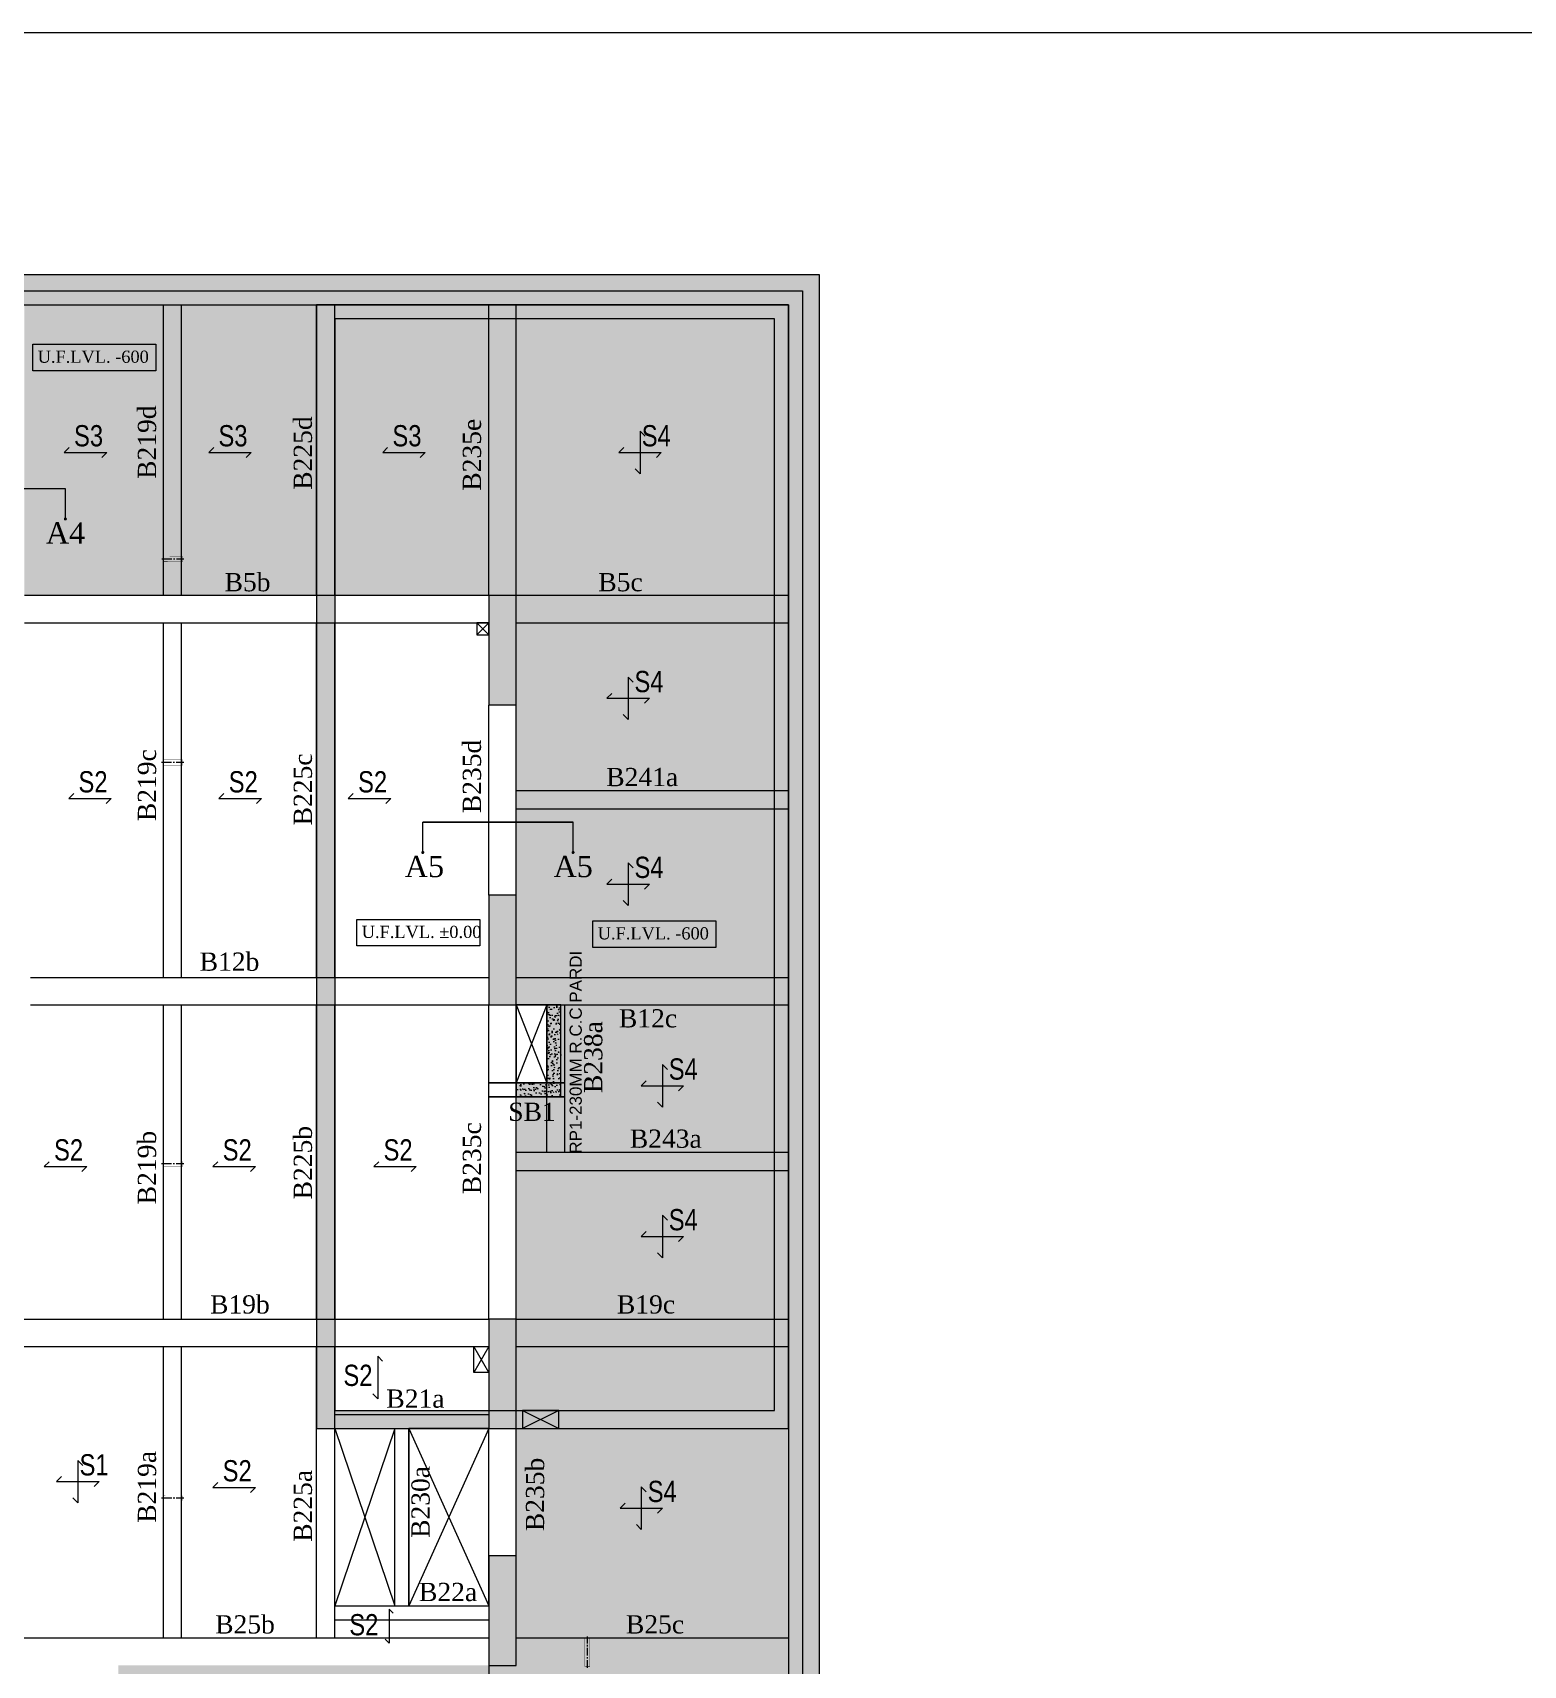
# Model space of a CAD drawing. Header units: millimetres. Extents: x 9781889 to 10654170, y -7832723 to -7608561.
# Drawn here: x 9869905 to 9894432, y -7756947 to -7730084 of the extents above; entities that cross this region are included whole.
import ezdxf
from ezdxf.enums import TextEntityAlignment as Align

# ---------------------------------------------------------------- set-up
doc = ezdxf.new("R2010")
doc.units = ezdxf.units.MM
doc.header["$LTSCALE"] = 10
for name, pattern in [('CENTER', [2, 1.25, -0.25, 0.25, -0.25]), ('DASHED', [0.75, 0.5, -0.25]), ('HIDDEN', [0.375, 0.25, -0.125])]:
    doc.linetypes.add(name, pattern=pattern)
for name, color, linetype, lineweight in [('F-SLEEVES', 254, 'Continuous', 0), ('LVL', 3, 'Continuous', 0), ('PL-CUTOUT', 1, 'Continuous', 0), ('S-B-230X600', 1, 'HIDDEN', 0), ('S-B-300X450', 35, 'HIDDEN', 0), ('S-B-300X600', 30, 'HIDDEN', 0), ('S-B-450X1050', 200, 'HIDDEN', 0), ('S-B-450X1200', 7, 'HIDDEN', 0), ('S-B-450X450', 145, 'HIDDEN', 0), ('S-B-450X600', 140, 'HIDDEN', 0), ('S-B-450X750', 230, 'HIDDEN', 0), ('S-COLUMN_H', 250, 'Continuous', 0), ('S-CUT OUT LINE', 9, 'Continuous', 0), ('S-HATCH LVL', 8, 'Continuous', 0), ('S-SECTION MARK', 7, 'Continuous', 0), ('S-SHEET', 251, 'Continuous', 0), ('S-STEEL SLAB', 6, 'Continuous', 0), ('S-TEXT', 7, 'Continuous', 0), ('S-TEXT B', 7, 'Continuous', 0), ('S.HATCH', 8, 'Continuous', 0), ('SLAB NO', 30, 'Continuous', 0)]:
    doc.layers.add(name, color=color, linetype=linetype, lineweight=lineweight)
doc.layers.add('S-COLUMN & WALL', color=7, linetype='Continuous', lineweight=18, true_color=0xfa321e)
doc.layers.add('SB', color=3, linetype='Continuous')
doc.styles.add('135', font='arial.ttf', dxfattribs={"width": 0.8, "height": 135})
doc.styles.add('ARIAL', font='arial.ttf')
doc.styles.get("Standard").update_dxf_attribs({"font": 'arial.ttf'})
doc.styles.add('TEXT', font='times.ttf')
doc.dimstyles.new('75', dxfattribs={"dimtxt": 135, "dimasz": 90, "dimexe": 0.1, "dimexo": 0.03, "dimgap": 0.09, "dimtad": 1, "dimdec": 0, "dimzin": 0, "dimdsep": 46, "dimtxsty": '135', "dimblk": 'ARCHTICK', "dimcen": 0.09, "dimclrd": 256, "dimclre": 256, "dimclrt": 256, "dimadec": 0, "dimazin": 0, "dimtfac": 1, "dimtdec": 0, "dimtofl": 0, "dimtmove": 1, "dimatfit": 3, "dimldrblk": 'DOTSMALL', "dimfxl": 1, "dimtolj": 1, "dimtzin": 0, "dimlwd": -1, "dimlwe": -1, "dimarcsym": 0})

# ---------------------------------------------------------------- blocks, each defined once
blk = doc.blocks.new('A$C24ca497e')
at = {"layer": 'S-COLUMN & WALL', "ltscale": 0.1}
h = blk.add_hatch(dxfattribs=at)
h.set_pattern_fill('ANSI35', color=8, scale=25)
h.set_pattern_definition([(45, (-9895245.52, 7734564.1), (-112.2532015, 112.2532015), []), (45, (-9895133.26, 7734564.1), (-112.2532015, 112.2532015), [198.4375, -39.6875, 0, -39.6875])])
h.paths.add_polyline_path([(-7468, -230), (-230, -230), (-230, -18188), (-7468, -18188)], flags=16)
h.paths.add_polyline_path([(-7768, 0), (0, 0), (0, -18488), (-7768, -18488)])
for points in [[(-7768, -18488), (0, -18488), (0, 0), (-7768, 0)], [(-230, -230), (-7468, -230), (-7468, -18188), (-230, -18188)]]:
    blk.add_lwpolyline(points, close=True, dxfattribs=at)
blk = doc.blocks.new('SLAB')
at = {"layer": 'S-STEEL SLAB'}
blk.add_lwpolyline([(71, -36), (0, -107), (0, 501), (-71, 430)], dxfattribs=at)
blk = doc.blocks.new('_ArchTick')
at = {"color": 0, "linetype": 'ByBlock', "const_width": 0.15}
blk.add_lwpolyline([(-0.5, -0.5), (0.5, 0.5)], dxfattribs=at)
blk = doc.blocks.new('*U1405')
at = {"color": 7, "linetype": 'CENTER', "ltscale": 10}
blk.add_lwpolyline([(-268, 0), (98, 0)], dxfattribs=at)
at = {"color": 4, "const_width": 5}
blk.add_lwpolyline([(-246, -42), (75, -42), (75, 42), (-246, 42)], close=True, dxfattribs=at)
blk = doc.blocks.new('*U1421')
at = {"color": 7, "linetype": 'CENTER', "ltscale": 10}
blk.add_lwpolyline([(-268, 0), (98, 0)], dxfattribs=at)
at = {"color": 4, "const_width": 5}
blk.add_lwpolyline([(-246, -42), (75, -42), (75, 42), (-246, 42)], close=True, dxfattribs=at)
blk = doc.blocks.new('*U1422')
at = {"color": 7, "linetype": 'CENTER', "ltscale": 10}
blk.add_lwpolyline([(-268, 0), (98, 0)], dxfattribs=at)
at = {"color": 4, "const_width": 5}
blk.add_lwpolyline([(-246, -42), (75, -42), (75, 42), (-246, 42)], close=True, dxfattribs=at)
blk = doc.blocks.new('*U1424')
at = {"color": 7, "linetype": 'CENTER', "ltscale": 10}
blk.add_lwpolyline([(-268, 0), (98, 0)], dxfattribs=at)
at = {"color": 4, "const_width": 5}
blk.add_lwpolyline([(-246, -42), (75, -42), (75, 42), (-246, 42)], close=True, dxfattribs=at)
blk = doc.blocks.new('*U1496')
at = {"color": 7, "linetype": 'CENTER', "ltscale": 10}
blk.add_lwpolyline([(-418, 0), (98, 0)], dxfattribs=at)
at = {"color": 4, "const_width": 5}
blk.add_lwpolyline([(-396, -42), (75, -42), (75, 42), (-396, 42)], close=True, dxfattribs=at)
blk = doc.blocks.new('A$C8bfa3de5')
at = {"layer": 'PL-CUTOUT', "color": 1, "elevation": 0}
blk.add_lwpolyline([(69733, 250), (69933, 250), (69933, 450), (69733, 450)], close=True, dxfattribs=at)
for points in [[(69933, 450), (69733, 250)], [(69733, 450), (69933, 250)]]:
    blk.add_lwpolyline(points, dxfattribs=at)
at = {"layer": 'PL-CUTOUT', "color": 1}
for points in [[(69684, -11460), (69933, -11460), (69933, -11885), (69684, -11885)], [(70483, -12810), (71083, -12810), (71083, -12510), (70483, -12510)]]:
    blk.add_lwpolyline(points, close=True, dxfattribs=at)
for points in [[(69933, -11885), (69684, -11460)], [(69933, -11460), (69684, -11885)], [(71083, -12510), (70483, -12810)], [(70483, -12510), (71083, -12810)]]:
    blk.add_lwpolyline(points, dxfattribs=at)
at = {"layer": 'F-SLEEVES', "lineweight": 0, "xscale": -1}
for name, p, rotation in [('*U1405', (64647, 1496, 0), 2.202813931262426e-08), ('*U1424', (64643, -1850, 0), 2.202813931262426e-08), ('*U1422', (64643, -8455, 0), 2.202813931262426e-08), ('*U1421', (64645, -13955, 0), 2.202813931262426e-08), ('*U1496', (71552, -16326), 270.0000000220281)]:
    blk.add_blockref(name, p, dxfattribs=dict(at, rotation=rotation))

msp = doc.modelspace()

# ---------------------------------------------------------------- hatches: boundary and pattern name
at = {"layer": 'S-COLUMN & WALL', "ltscale": 0.1}
h = msp.add_hatch(dxfattribs=at)
h.set_pattern_fill('AR-CONC', color=256, angle=90)
h.set_pattern_definition([(140, (2088860.05, -17576760.6), (15.9390855, 182.184669), [19.05, -209.55]), (85, (2088860.05, -17576760.6), (-191.0568452, -35.2434214), [15.24, -167.6405842]), (190.4514447, (2088861.38, -17576745.41), (-175.117752, 146.941247), [16.1900088, -178.0902446]), (136.1842, (2088809.25, -17576760.6), (42.042328, 271.079041), [28.575, -314.325]), (186.6355576, (2088812.75, -17576738), (-247.4261246, 237.404134), [24.285023, -267.135608]), (81.1841512, (2088809.25, -17576760.6), (-247.4261246, 237.404134), [22.859967, -251.459732]), (111, (2088821.95, -17576735.2), (102.2651982, 151.6143913), [19.05, -209.55]), (56, (2088821.95, -17576735.2), (-184.187966, 61.8020283), [15.24, -167.64]), (161.451445, (2088830.47, -17576722.56), (-81.922769, 213.4164193), [16.1900088, -178.0899376]), (127.5, (2088860.05, -17576760.596), (-84.55503887, 3.08860325), [0, -165.608, 0, -170.18, 0, -168.275]), (97.5, (2088860.05, -17576760.6), (-100.1805748, 66.8196625), [0, -97.028, 0, -161.798, 0, -64.135]), (57.5, (2088860.05, -17576817.24), (5.728744, 135.59059517), [0, -63.5, 0, -198.12, 0, -262.89]), (47.5, (2088860.05, -17576842.64), (-25.426491, 148.1291814), [0, -82.55, 0, -131.572, 0, -186.69])])
h.paths.add_polyline_path([(9878593.2, -7747362.1), (9878593.2, -7746077.1), (9878363.2, -7746077.1), (9878363.2, -7747362.1)])
h = msp.add_hatch(dxfattribs=at)
h.set_pattern_fill('AR-CONC', color=256)
h.set_pattern_definition([(50, (48464.68, 42141.04), (182.184669, -15.9390855), [19.05, -209.55]), (355, (48464.68, 42141.04), (-35.2434214, 191.0568452), [15.24, -167.6405842]), (100.4514447, (48479.86, 42139.72), (146.941247, 175.117752), [16.1900088, -178.0902446]), (46.1842, (48464.68, 42191.84), (271.079041, -42.042328), [28.575, -314.325]), (96.6355576, (48487.27, 42188.34), (237.404134, 247.4261246), [24.285023, -267.135608]), (351.1841512, (48464.68, 42191.84), (237.404134, 247.4261246), [22.859967, -251.459732]), (21, (48490.08, 42179.14), (151.6143913, -102.2651982), [19.05, -209.55]), (326, (48490.08, 42179.14), (61.8020283, 184.187966), [15.24, -167.64]), (71.451445, (48502.71, 42170.62), (213.4164193, 81.922769), [16.1900088, -178.0899376]), (37.5, (48464.68, 42141.044), (3.08860325, 84.55503887), [0, -165.608, 0, -170.18, 0, -168.275]), (7.5, (48464.68, 42141.04), (66.8196625, 100.1805748), [0, -97.028, 0, -161.798, 0, -64.135]), (327.5, (48408.035, 42141.044), (135.59059517, -5.728744), [0, -63.5, 0, -198.12, 0, -262.89]), (317.5, (48382.63, 42141.04), (148.1291814, 25.426491), [0, -82.55, 0, -131.572, 0, -186.69])])
h.paths.add_polyline_path([(9877863.2, -7747592.1), (9878593.2, -7747592.1), (9878593.2, -7747362.1), (9877863.2, -7747362.1)])
at = {"layer": 'S-COLUMN_H', "lineweight": 0}
h = msp.add_hatch(dxfattribs=at)
h.set_pattern_fill('ANSI36', color=250, scale=25)
h.paths.add_polyline_path([(9793454.2, -7734064.1), (9794227.9, -7801109.2), (9882843.2, -7801109.2), (9882843.2, -7734064.1)])
h.paths.add_polyline_path([(9882343.2, -7734564.1), (9882343.2, -7800609.2), (9794722.1, -7800609.2), (9793960, -7734564.1)], flags=16)
h.paths.add_polyline_path([(9799609.3, -7739342.1), (9799609.3, -7741142.1), (9799159.3, -7741142.1), (9799159.3, -7739342.1)], flags=0)
h.paths.add_polyline_path([(9807604.3, -7739342.1), (9808054.3, -7739342.1), (9808054.3, -7741142.1), (9807604.3, -7741142.1)], flags=0)
h.paths.add_polyline_path([(9799609.3, -7744277.1), (9799609.3, -7746077.1), (9799159.3, -7746077.1), (9799159.3, -7744277.1)], flags=0)
h.paths.add_polyline_path([(9807154.3, -7745477.1), (9808954.3, -7745477.1), (9808954.3, -7746077.1), (9807154.3, -7746077.1)], flags=0)
h.paths.add_polyline_path([(9813004.3, -7743197.1), (9815289.3, -7743197.1), (9815289.3, -7743347.1), (9815289.3, -7745627.1), (9816889.3, -7745627.1), (9816889.3, -7746077.1), (9815059.3, -7746077.1), (9815059.3, -7743647.1), (9813234.3, -7743647.1), (9813234.3, -7746007.1), (9813004.3, -7746007.1), (9813004.3, -7743347.1)], flags=0)
h.paths.add_polyline_path([(9816889.3, -7741142.1), (9816439.3, -7741142.1), (9816439.3, -7739342.1), (9816889.3, -7739342.1)], flags=0)
h.paths.add_polyline_path([(9799609.3, -7751252.1), (9799609.3, -7753052.1), (9799159.3, -7753052.1), (9799159.3, -7751252.1)], flags=0)
h.paths.add_polyline_path([(9807904.3, -7751252.1), (9808354.3, -7751252.1), (9808354.3, -7753052.1), (9807904.3, -7753052.1)], flags=0)
h.paths.add_polyline_path([(9799609.3, -7755147.1), (9799609.3, -7756947.1), (9799159.3, -7756947.1), (9799159.3, -7755147.1)], flags=0)
h.paths.add_polyline_path([(9821889.3, -7739342.1), (9821889.3, -7741142.1), (9821439.3, -7741142.1), (9821439.3, -7739342.1)], flags=0)
h.paths.add_polyline_path([(9815989.3, -7749417.1), (9819414.3, -7749417.1), (9819414.3, -7749567.1), (9819414.3, -7749867.1), (9816439.3, -7749867.1), (9816439.3, -7751692.1), (9819414.3, -7751692.1), (9819414.3, -7751992.1), (9816139.3, -7751992.1), (9816139.3, -7751992.1), (9815989.3, -7751992.1), (9815989.3, -7749567.1), (9815989.3, -7749567.1)], flags=0)
h.paths.add_polyline_path([(9807904.3, -7755147.1), (9808354.3, -7755147.1), (9808354.3, -7756947.1), (9807904.3, -7756947.1)], flags=0)
h.paths.add_polyline_path([(9823039.3, -7743347.1), (9823039.3, -7743197.1), (9825324.3, -7743197.1), (9825324.3, -7746007.1), (9825094.3, -7746007.1), (9825094.3, -7743647.1), (9823269.3, -7743647.1), (9823269.3, -7745627.1), (9823269.3, -7745627.1), (9823269.3, -7746077.1), (9821439.3, -7746077.1), (9821439.3, -7745627.1)], flags=0)
h.paths.add_polyline_path([(9816439.3, -7755147.1), (9816889.3, -7755147.1), (9816889.3, -7756947.1), (9816439.3, -7756947.1)], flags=0)
h.paths.add_polyline_path([(9821439.3, -7751252.1), (9821889.3, -7751252.1), (9821889.3, -7753352.1), (9821439.3, -7753352.1)], flags=0)
h.paths.add_polyline_path([(9799933.7, -7764222.6), (9799933.7, -7765572.6), (9799483.7, -7765572.6), (9799483.7, -7764222.6)], flags=0)
h.paths.add_polyline_path([(9799933.7, -7764222.6), (9799933.7, -7764822.6), (9799933.7, -7764972.6), (9799933.7, -7765572.6), (9799483.7, -7765572.6), (9799483.7, -7764222.6)], flags=0)
h.paths.add_polyline_path([(9821439.3, -7755147.1), (9821889.3, -7755147.1), (9821889.3, -7756947.1), (9821439.3, -7756947.1)], flags=0)
h.paths.add_polyline_path([(9830423.7, -7741142.1), (9829973.7, -7741142.1), (9829973.7, -7739342.1), (9830423.7, -7739342.1)], flags=0)
h.paths.add_polyline_path([(9829073.7, -7745477.1), (9830873.7, -7745477.1), (9830873.7, -7746077.1), (9829073.7, -7746077.1)], flags=0)
h.paths.add_polyline_path([(9807433.7, -7764222.6), (9807883.7, -7764222.6), (9807883.7, -7765572.6), (9807433.7, -7765572.6)], flags=0)
h.paths.add_polyline_path([(9807433.7, -7764222.6), (9807883.7, -7764222.6), (9807883.7, -7764822.6), (9807883.7, -7764972.6), (9807883.7, -7765572.6), (9807433.7, -7765572.6)], flags=0)
h.paths.add_polyline_path([(9815383.7, -7764222.6), (9815833.7, -7764222.6), (9815833.7, -7765572.6), (9815383.7, -7765572.6)], flags=0)
h.paths.add_polyline_path([(9815383.7, -7764222.6), (9815833.7, -7764222.6), (9815833.7, -7764822.6), (9815833.7, -7764972.6), (9815833.7, -7765572.6), (9815383.7, -7765572.6)], flags=0)
h.paths.add_polyline_path([(9829673.7, -7751252.1), (9830123.7, -7751252.1), (9830123.7, -7753052.1), (9829673.7, -7753052.1)], flags=0)
h.paths.add_polyline_path([(9829673.7, -7755147.1), (9830123.7, -7755147.1), (9830123.7, -7756947.1), (9829673.7, -7756947.1)], flags=0)
h.paths.add_polyline_path([(9823333.7, -7764222.6), (9823783.7, -7764222.6), (9823783.7, -7765572.6), (9823333.7, -7765572.6)], flags=0)
h.paths.add_polyline_path([(9823333.7, -7764222.6), (9823783.7, -7764222.6), (9823783.7, -7764822.6), (9823783.7, -7764972.6), (9823783.7, -7765572.6), (9823333.7, -7765572.6)], flags=0)
h.paths.add_polyline_path([(9838286.2, -7739342.1), (9838736.2, -7739342.1), (9838736.2, -7741142.1), (9838286.2, -7741142.1)], flags=0)
h.paths.add_polyline_path([(9799933.7, -7774152.6), (9799483.7, -7774152.6), (9799483.7, -7772802.6)], flags=0)
h.paths.add_polyline_path([(9799933.7, -7772802.6), (9799933.7, -7773402.6), (9799933.7, -7773552.6), (9799933.7, -7774152.6), (9799483.7, -7774152.6), (9799483.7, -7772802.6)], flags=0)
h.paths.add_polyline_path([(9837611.2, -7745477.1), (9839411.2, -7745477.1), (9839411.2, -7746077.1), (9837611.2, -7746077.1)], flags=0)
h.paths.add_polyline_path([(9807433.7, -7774152.6), (9807433.7, -7772802.6), (9807883.7, -7774152.6)], flags=0)
h.paths.add_polyline_path([(9807433.7, -7772802.6), (9807883.7, -7772802.6), (9807883.7, -7773402.6), (9807883.7, -7773552.6), (9807883.7, -7774152.6), (9807433.7, -7774152.6)], flags=0)
h.paths.add_polyline_path([(9837611.2, -7751252.1), (9839411.2, -7751252.1), (9839411.2, -7751852.1), (9837611.2, -7751852.1)], flags=0)
h.paths.add_polyline_path([(9815833.7, -7774152.6), (9815383.7, -7774152.6), (9815383.7, -7772802.6), (9815833.7, -7772802.6)], flags=0)
h.paths.add_polyline_path([(9815383.7, -7772802.6), (9815833.7, -7772802.6), (9815833.7, -7773402.6), (9815833.7, -7773552.6), (9815833.7, -7774152.6), (9815383.7, -7774152.6)], flags=0)
h.paths.add_polyline_path([(9831283.7, -7764222.6), (9831733.7, -7764222.6), (9831733.7, -7765572.6), (9831283.7, -7765572.6)], flags=0)
h.paths.add_polyline_path([(9831283.7, -7764222.6), (9831733.7, -7764222.6), (9831733.7, -7764822.6), (9831733.7, -7764972.6), (9831733.7, -7765572.6), (9831283.7, -7765572.6)], flags=0)
h.paths.add_polyline_path([(9838286.2, -7755147.1), (9838736.2, -7755147.1), (9838736.2, -7756947.1), (9838286.2, -7756947.1)], flags=0)
h.paths.add_polyline_path([(9823783.7, -7774152.6), (9823333.7, -7774152.6), (9823333.7, -7772802.6), (9823783.7, -7772802.6)], flags=0)
h.paths.add_polyline_path([(9823333.7, -7772802.6), (9823783.7, -7772802.6), (9823783.7, -7773402.6), (9823783.7, -7773552.6), (9823783.7, -7774152.6), (9823333.7, -7774152.6)], flags=0)
h.paths.add_polyline_path([(9799935.6, -7779153.1), (9799935.6, -7780953.1), (9799485.6, -7780953.1), (9799485.6, -7779153.1)], flags=0)
h.paths.add_polyline_path([(9805685.6, -7779153.1), (9806135.6, -7779153.1), (9806135.6, -7780953.1), (9805685.6, -7780953.1)], flags=0)
h.paths.add_polyline_path([(9847048.7, -7739342.1), (9847048.7, -7741142.1), (9846598.7, -7741142.1), (9846598.7, -7739342.1)], flags=0)
h.paths.add_polyline_path([(9811690.6, -7779153.1), (9812140.6, -7779153.1), (9812140.6, -7780953.1), (9811690.6, -7780953.1)], flags=0)
h.paths.add_polyline_path([(9846148.7, -7745477.1), (9847948.7, -7745477.1), (9847948.7, -7746077.1), (9846148.7, -7746077.1)], flags=0)
h.paths.add_polyline_path([(9839233.7, -7764222.6), (9839683.7, -7764222.6), (9839683.7, -7765572.6), (9839233.7, -7765572.6)], flags=0)
h.paths.add_polyline_path([(9839233.7, -7764222.6), (9839683.7, -7764222.6), (9839683.7, -7764822.6), (9839683.7, -7764972.6), (9839683.7, -7765572.6), (9839233.7, -7765572.6)], flags=0)
h.paths.add_polyline_path([(9831733.7, -7774152.6), (9831283.7, -7774152.6), (9831283.7, -7772802.6), (9831733.7, -7772802.6)], flags=0)
h.paths.add_polyline_path([(9831283.7, -7772802.6), (9831733.7, -7772802.6), (9831733.7, -7773402.6), (9831733.7, -7773552.6), (9831733.7, -7774152.6), (9831283.7, -7774152.6)], flags=0)
h.paths.add_polyline_path([(9819660.6, -7779153.1), (9821460.6, -7779153.1), (9821460.6, -7779603.1), (9819660.6, -7779603.1)], flags=0)
h.paths.add_polyline_path([(9846898.7, -7751252.1), (9847348.7, -7751252.1), (9847348.7, -7753052.1), (9846898.7, -7753052.1)], flags=0)
h.paths.add_polyline_path([(9846898.7, -7755147.1), (9847348.7, -7755147.1), (9847348.7, -7756947.1), (9846898.7, -7756947.1)], flags=0)
h.paths.add_polyline_path([(9800085.6, -7785368.1), (9800085.6, -7785518.1), (9799485.6, -7785518.1), (9799485.6, -7784768.1), (9800985.6, -7784768.1), (9800985.6, -7785368.1)], flags=0)
h.paths.add_polyline_path([(9811690.6, -7783683.1), (9812140.6, -7783683.1), (9812140.6, -7785483.1), (9811690.6, -7785483.1)], flags=0)
h.paths.add_polyline_path([(9805685.6, -7785033.1), (9807485.6, -7785033.1), (9807485.6, -7785483.1), (9805685.6, -7785483.1)], flags=0)
h.paths.add_polyline_path([(9825965.6, -7779153.1), (9826415.6, -7779153.1), (9826415.6, -7780953.1), (9825965.6, -7780953.1)], flags=0)
h.paths.add_polyline_path([(9851698.2, -7743197.1), (9853983.2, -7743197.1), (9853983.2, -7743347.1), (9853983.2, -7745627.1), (9855583.2, -7745627.1), (9855583.2, -7746077.1), (9853753.2, -7746077.1), (9853753.2, -7743647.1), (9851928.2, -7743647.1), (9851928.2, -7746007.1), (9851698.2, -7746007.1), (9851698.2, -7743347.1)], flags=0)
h.paths.add_polyline_path([(9819510.6, -7783383.1), (9819960.6, -7783383.1), (9819960.6, -7785483.1), (9819510.6, -7785483.1)], flags=0)
h.paths.add_polyline_path([(9823610.6, -7789803.1), (9823610.6, -7789953.1), (9825965.6, -7789953.1), (9825965.6, -7789803.1)], flags=0)
h.paths.add_polyline_path([(9839683.7, -7774152.6), (9839233.7, -7774152.6), (9839233.7, -7772802.6), (9839683.7, -7772802.6)], flags=0)
h.paths.add_polyline_path([(9839233.7, -7772802.6), (9839683.7, -7772802.6), (9839683.7, -7773402.6), (9839683.7, -7773552.6), (9839683.7, -7774152.6), (9839233.7, -7774152.6)], flags=0)
h.paths.add_polyline_path([(9847013.2, -7764222.6), (9847463.2, -7764222.6), (9847463.2, -7765572.6), (9847013.2, -7765572.6)], flags=0)
h.paths.add_polyline_path([(9847013.2, -7764222.6), (9847463.2, -7764222.6), (9847463.2, -7764822.6), (9847463.2, -7764972.6), (9847463.2, -7765572.6), (9847013.2, -7765572.6)], flags=0)
h.paths.add_polyline_path([(9855583.2, -7741142.1), (9855133.2, -7741142.1), (9855133.2, -7739342.1), (9855583.2, -7739342.1)], flags=0)
h.paths.add_polyline_path([(9831670.6, -7779153.1), (9832120.6, -7779153.1), (9832120.6, -7780953.1), (9831670.6, -7780953.1)], flags=0)
h.paths.add_polyline_path([(9800985.6, -7790623.1), (9800985.6, -7791223.1), (9799485.6, -7791223.1), (9799485.6, -7790473.1), (9800085.6, -7790473.1)], flags=0)
h.paths.add_polyline_path([(9855133.2, -7751252.1), (9855583.2, -7751252.1), (9855583.2, -7753352.1), (9855133.2, -7753352.1)], flags=0)
h.paths.add_polyline_path([(9805685.6, -7790958.1), (9807485.6, -7790958.1), (9807485.6, -7791408.1), (9805685.6, -7791408.1)], flags=0)
h.paths.add_polyline_path([(9811690.6, -7790958.1), (9812140.6, -7790958.1), (9812140.6, -7792758.1), (9811690.6, -7792758.1)], flags=0)
h.paths.add_polyline_path([(9855133.2, -7755147.1), (9855583.2, -7755147.1), (9855583.2, -7756947.1), (9855133.2, -7756947.1)], flags=0)
h.paths.add_polyline_path([(9860583.2, -7751692.1), (9857608.2, -7751692.1), (9857608.2, -7751992.1), (9860583.2, -7751992.1)], flags=0)
h.paths.add_polyline_path([(9831670.6, -7784883.1), (9833470.6, -7784883.1), (9833470.6, -7785483.1), (9831670.6, -7785483.1)], flags=0)
h.paths.add_polyline_path([(9847463.2, -7774152.6), (9847013.2, -7774152.6), (9847013.2, -7772802.6)], flags=0)
h.paths.add_polyline_path([(9847013.2, -7772802.6), (9847463.2, -7772802.6), (9847463.2, -7773402.6), (9847463.2, -7773552.6), (9847463.2, -7774152.6), (9847013.2, -7774152.6)], flags=0)
h.paths.add_polyline_path([(9860583.2, -7739342.1), (9860583.2, -7741142.1), (9860133.2, -7741142.1), (9860133.2, -7739342.1)], flags=0)
h.paths.add_polyline_path([(9821150.6, -7790958.1), (9821600.6, -7790958.1), (9821600.6, -7792758.1), (9821150.6, -7792758.1)], flags=0)
h.paths.add_polyline_path([(9841105.6, -7779153.1), (9841555.6, -7779153.1), (9841555.6, -7780953.1), (9841105.6, -7780953.1)], flags=0)
h.paths.add_polyline_path([(9861733.2, -7743347.1), (9861733.2, -7743197.1), (9864018.2, -7743197.1), (9864018.2, -7746007.1), (9863788.2, -7746007.1), (9863788.2, -7743647.1), (9861963.2, -7743647.1), (9861963.2, -7746007.1), (9861963.2, -7746077.1), (9860133.2, -7746077.1), (9860133.2, -7745627.1)], flags=0)
h.paths.add_polyline_path([(9854963.2, -7764222.6), (9855413.2, -7764222.6), (9855413.2, -7765572.6), (9854963.2, -7765572.6)], flags=0)
h.paths.add_polyline_path([(9854963.2, -7764222.6), (9855413.2, -7764222.6), (9855413.2, -7764822.6), (9855413.2, -7764972.6), (9855413.2, -7765572.6), (9854963.2, -7765572.6)], flags=0)
h.paths.add_polyline_path([(9799935.6, -7795038.1), (9799935.6, -7796838.1), (9799485.6, -7796838.1), (9799485.6, -7795038.1)], flags=0)
h.paths.add_polyline_path([(9805685.6, -7795038.1), (9806135.6, -7795038.1), (9806135.6, -7796838.1), (9805685.6, -7796838.1)], flags=0)
h.paths.add_polyline_path([(9811690.6, -7795038.1), (9812140.6, -7795038.1), (9812140.6, -7796838.1), (9811690.6, -7796838.1)], flags=0)
h.paths.add_polyline_path([(9825965.6, -7790958.1), (9826415.6, -7790958.1), (9826415.6, -7792758.1), (9825965.6, -7792758.1)], flags=0)
h.paths.add_polyline_path([(9844720.6, -7779153.1), (9846520.6, -7779153.1), (9846520.6, -7779603.1), (9844720.6, -7779603.1)], flags=0)
h.paths.add_polyline_path([(9860133.2, -7755147.1), (9860583.2, -7755147.1), (9860583.2, -7756947.1), (9860133.2, -7756947.1)], flags=0)
h.paths.add_polyline_path([(9841105.6, -7783383.1), (9841555.6, -7783383.1), (9841555.6, -7785483.1), (9841105.6, -7785483.1)], flags=0)
h.paths.add_polyline_path([(9821150.6, -7795038.1), (9821600.6, -7795038.1), (9821600.6, -7796838.1), (9821150.6, -7796838.1)], flags=0)
h.paths.add_polyline_path([(9831670.6, -7790958.1), (9833470.6, -7790958.1), (9833470.6, -7791558.1), (9831670.6, -7791558.1)], flags=0)
h.paths.add_polyline_path([(9855413.2, -7774152.6), (9854963.2, -7774152.6), (9854963.2, -7772802.6), (9855413.2, -7772802.6)], flags=0)
h.paths.add_polyline_path([(9854963.2, -7772802.6), (9855413.2, -7772802.6), (9855413.2, -7773402.6), (9855413.2, -7773552.6), (9855413.2, -7774152.6), (9854963.2, -7774152.6)], flags=0)
h.paths.add_polyline_path([(9825965.6, -7795038.1), (9826415.6, -7795038.1), (9826415.6, -7796838.1), (9825965.6, -7796838.1)], flags=0)
h.paths.add_polyline_path([(9844570.6, -7783683.1), (9845020.6, -7783683.1), (9845020.6, -7785483.1), (9844570.6, -7785483.1)], flags=0)
h.paths.add_polyline_path([(9851220.6, -7779153.1), (9851670.6, -7779153.1), (9851670.6, -7780953.1), (9851220.6, -7780953.1)], flags=0)
h.paths.add_polyline_path([(9851450.6, -7781683.1), (9851450.6, -7781833.1), (9851450.6, -7789803.1), (9851450.6, -7789953.1), (9848865.6, -7789953.1), (9848865.6, -7789803.1), (9848865.6, -7789503.1), (9851220.6, -7789503.1), (9851220.6, -7787273.1), (9848865.6, -7787273.1), (9848865.6, -7787043.1), (9851220.6, -7787043.1), (9851220.6, -7784743.1), (9848865.6, -7784743.1), (9848865.6, -7784513.1), (9851220.6, -7784513.1), (9851220.6, -7782133.1), (9849165.6, -7782133.1), (9849165.6, -7781683.1)], flags=0)
h.paths.add_polyline_path([(9862913.2, -7764222.6), (9863363.2, -7764222.6), (9863363.2, -7765572.6), (9862913.2, -7765572.6)], flags=0)
h.paths.add_polyline_path([(9862913.2, -7764222.6), (9863363.2, -7764222.6), (9863363.2, -7764822.6), (9863363.2, -7764972.6), (9863363.2, -7765572.6), (9862913.2, -7765572.6)], flags=0)
h.paths.add_polyline_path([(9868068.2, -7745477.1), (9869868.2, -7745477.1), (9869868.2, -7746077.1), (9868068.2, -7746077.1)], flags=0)
h.paths.add_polyline_path([(9831670.6, -7795038.1), (9832120.6, -7795038.1), (9832120.6, -7796838.1), (9831670.6, -7796838.1)], flags=0)
h.paths.add_polyline_path([(9868968.2, -7739342.1), (9869418.2, -7739342.1), (9869418.2, -7741142.1), (9868968.2, -7741142.1)], flags=0)
h.paths.add_polyline_path([(9841105.6, -7790958.1), (9841555.6, -7790958.1), (9841555.6, -7792758.1), (9841105.6, -7792758.1)], flags=0)
h.paths.add_polyline_path([(9868668.2, -7751252.1), (9869118.2, -7751252.1), (9869118.2, -7753052.1), (9868668.2, -7753052.1)], flags=0)
h.paths.add_polyline_path([(9868668.2, -7755147.1), (9869118.2, -7755147.1), (9869118.2, -7756947.1), (9868668.2, -7756947.1)], flags=0)
h.paths.add_polyline_path([(9863363.2, -7774152.6), (9862913.2, -7774152.6), (9862913.2, -7772802.6)], flags=0)
h.paths.add_polyline_path([(9862913.2, -7772802.6), (9863363.2, -7772802.6), (9863363.2, -7773402.6), (9863363.2, -7773552.6), (9863363.2, -7774152.6), (9862913.2, -7774152.6)], flags=0)
h.paths.add_polyline_path([(9857550.6, -7779153.1), (9858000.6, -7779153.1), (9858000.6, -7780953.1), (9857550.6, -7780953.1)], flags=0)
h.paths.add_polyline_path([(9846390.6, -7790958.1), (9846840.6, -7790958.1), (9846840.6, -7792758.1), (9846390.6, -7792758.1)], flags=0)
h.paths.add_polyline_path([(9841105.6, -7795038.1), (9841555.6, -7795038.1), (9841555.6, -7796838.1), (9841105.6, -7796838.1)], flags=0)
h.paths.add_polyline_path([(9870863.2, -7764222.6), (9871313.2, -7764222.6), (9871313.2, -7764822.6), (9871313.2, -7764972.6), (9871313.2, -7765572.6), (9870863.2, -7765572.6)], flags=0)
h.paths.add_polyline_path([(9851220.6, -7790958.1), (9851670.6, -7790958.1), (9851670.6, -7792758.1), (9851220.6, -7792758.1)], flags=0)
h.paths.add_polyline_path([(9846390.6, -7795038.1), (9846840.6, -7795038.1), (9846840.6, -7796838.1), (9846390.6, -7796838.1)], flags=0)
h.paths.add_polyline_path([(9857550.6, -7785033.1), (9859350.6, -7785033.1), (9859350.6, -7785483.1), (9857550.6, -7785483.1)], flags=0)
h.paths.add_polyline_path([(9877413.2, -7739342.1), (9877863.2, -7739342.1), (9877863.2, -7741142.1), (9877413.2, -7741142.1)], flags=0)
h.paths.add_polyline_path([(9863555.6, -7779153.1), (9864005.6, -7779153.1), (9864005.6, -7780953.1), (9863555.6, -7780953.1)], flags=0)
h.paths.add_polyline_path([(9877413.2, -7744277.1), (9877863.2, -7744277.1), (9877863.2, -7746077.1), (9877413.2, -7746077.1)], flags=0)
h.paths.add_polyline_path([(9877413.2, -7751252.1), (9877863.2, -7751252.1), (9877863.2, -7753052.1), (9877413.2, -7753052.1)], flags=0)
h.paths.add_polyline_path([(9870863.2, -7772802.6), (9871313.2, -7772802.6), (9871313.2, -7773402.6), (9871313.2, -7773552.6), (9871313.2, -7774152.6), (9870863.2, -7774152.6)], flags=0)
h.paths.add_polyline_path([(9851220.6, -7795038.1), (9851670.6, -7795038.1), (9851670.6, -7796838.1), (9851220.6, -7796838.1)], flags=0)
h.paths.add_polyline_path([(9877413.2, -7755147.1), (9877863.2, -7755147.1), (9877863.2, -7756947.1), (9877413.2, -7756947.1)], flags=0)
h.paths.add_polyline_path([(9863555.6, -7783683.1), (9864005.6, -7783683.1), (9864005.6, -7785483.1), (9863555.6, -7785483.1)], flags=0)
h.paths.add_polyline_path([(9857550.6, -7790958.1), (9859350.6, -7790958.1), (9859350.6, -7791408.1), (9857550.6, -7791408.1)], flags=0)
h.paths.add_polyline_path([(9877413.2, -7764222.6), (9877863.2, -7764222.6), (9877863.2, -7764822.6), (9877863.2, -7764972.6), (9877863.2, -7765572.6), (9877413.2, -7765572.6)], flags=0)
h.paths.add_polyline_path([(9869560.6, -7779003.1), (9871845.6, -7779003.1), (9871845.6, -7779153.1), (9871845.6, -7779453.1), (9869790.6, -7779453.1), (9869790.6, -7781903.1), (9871845.6, -7781903.1), (9871845.6, -7782203.1), (9871845.6, -7782353.1), (9869560.6, -7782353.1), (9869560.6, -7779153.1)], flags=0)
h.paths.add_polyline_path([(9857550.6, -7795038.1), (9858000.6, -7795038.1), (9858000.6, -7796838.1), (9857550.6, -7796838.1)], flags=0)
h.paths.add_polyline_path([(9863555.6, -7790958.1), (9864005.6, -7790958.1), (9864005.6, -7792758.1), (9863555.6, -7792758.1)], flags=0)
h.paths.add_polyline_path([(9877413.2, -7772802.6), (9877863.2, -7772802.6), (9877863.2, -7773402.6), (9877863.2, -7773552.6), (9877863.2, -7774152.6), (9877413.2, -7774152.6)], flags=0)
h.paths.add_polyline_path([(9871395.6, -7784883.1), (9871845.6, -7784883.1), (9871845.6, -7786683.1), (9871395.6, -7786683.1)], flags=0)
h.paths.add_polyline_path([(9863555.6, -7795038.1), (9864005.6, -7795038.1), (9864005.6, -7796838.1), (9863555.6, -7796838.1)], flags=0)
h.paths.add_polyline_path([(9877070.6, -7779003.1), (9879425.6, -7779003.1), (9879425.6, -7779153.1), (9879425.6, -7779453.1), (9877070.6, -7779453.1), (9877070.6, -7779153.1)], flags=0)
h.paths.add_polyline_path([(9876840.6, -7783653.1), (9879425.6, -7783653.1), (9879425.6, -7783803.1), (9876840.6, -7783803.1)], flags=0)
h.paths.add_polyline_path([(9872855.6, -7790958.1), (9873305.6, -7790958.1), (9873305.6, -7792758.1), (9872855.6, -7792758.1)], flags=0)
h.paths.add_polyline_path([(9872855.6, -7795038.1), (9873305.6, -7795038.1), (9873305.6, -7796838.1), (9872855.6, -7796838.1)], flags=0)
h.paths.add_polyline_path([(9878975.6, -7790958.1), (9879425.6, -7790958.1), (9879425.6, -7792758.1), (9878975.6, -7792758.1)], flags=0)
h.paths.add_polyline_path([(9878975.6, -7795038.1), (9879425.6, -7795038.1), (9879425.6, -7796838.1), (9878975.6, -7796838.1)], flags=0)
h.paths.add_polyline_path([(9868814.2, -7761951.6), (9868847, -7761951.6), (9868847, -7761949), (9868814.2, -7761949)], flags=8)
h.paths.add_polyline_path([(9808439.1, -7761564.6), (9808471.9, -7761564.6), (9808471.9, -7761562.1), (9808439.1, -7761562.1)], flags=8)
h = msp.add_hatch(dxfattribs=at)
h.set_pattern_fill('AR-CONC', color=8, scale=0.6)
h.paths.add_polyline_path([(9882573.2, -7734334.1), (9793727.3, -7734334.1), (9794494.8, -7800839.2), (9882573.2, -7800839.2)])
h.paths.add_polyline_path([(9794722.1, -7800609.2), (9793960, -7734564.1), (9882343.2, -7734564.1), (9882343.2, -7800609.2)], flags=16)
h = msp.add_hatch(color=250, dxfattribs=at)
h.dxf.hatch_style = 1
h.paths.add_polyline_path([(9877863.2, -7739342.1), (9877413.2, -7739342.1), (9877413.2, -7741142.1), (9877863.2, -7741142.1)])
h = msp.add_hatch(color=250, dxfattribs=at)
h.dxf.hatch_style = 1
h.paths.add_polyline_path([(9877863.2, -7744277.1), (9877413.2, -7744277.1), (9877413.2, -7746077.1), (9877863.2, -7746077.1)])
h = msp.add_hatch(color=250, dxfattribs=at)
h.dxf.hatch_style = 1
h.paths.add_polyline_path([(9877863.2, -7751252.1), (9877413.2, -7751252.1), (9877413.2, -7753052.1), (9877863.2, -7753052.1)])
h = msp.add_hatch(color=250, dxfattribs=at)
h.dxf.hatch_style = 1
h.paths.add_polyline_path([(9877863.2, -7755147.1), (9877413.2, -7755147.1), (9877413.2, -7756947.1), (9877863.2, -7756947.1)])
at = {"layer": 'S-HATCH LVL'}
h = msp.add_hatch(dxfattribs=at)
h.set_pattern_fill('TRIANG', color=256, scale=40)
h.paths.add_polyline_path([(9878363.2, -7746077.1), (9878363.2, -7747362.1), (9877863.2, -7747362.1), (9877863.2, -7746077.1)], flags=16)
h.paths.add_polyline_path([(9805685.4, -7796838.1), (9805685.4, -7800609.2), (9882343.2, -7800608.9), (9882343.2, -7734564.1), (9869767.9, -7734564.1), (9869767.9, -7739342.1), (9877862.9, -7739342.1), (9877862.9, -7756947.1), (9871312.9, -7756947.1), (9871312.9, -7764822), (9877862.9, -7764822), (9877862.9, -7773552.6), (9871312.9, -7773552.6), (9871312.9, -7779153.1), (9877070.4, -7779153.1), (9877070.4, -7779003.1), (9879425.4, -7779003.1), (9879425.4, -7779453.1), (9879425.6, -7779453.1), (9879425.6, -7783803.1), (9879425.4, -7783803.1), (9879425.4, -7796838.1), (9863555.4, -7796838.1), (9863555.4, -7796309.3), (9851670.4, -7796309.3), (9851670.4, -7797068.2), (9846840.4, -7797068.2), (9846840.4, -7796838.4), (9825965.4, -7796838.1), (9825965.6, -7796838.1), (9821600.6, -7796838.1), (9821600.4, -7796839.6)])

# ---------------------------------------------------------------- linework, layer by layer
at = {"layer": 'LVL'}
for points in [[(9869906.4, -7735209.9), (9871932.4, -7735209.9), (9871932.4, -7735646.3), (9869906.4, -7735646.3)], [(9875239.1, -7744673.8), (9877265.1, -7744673.8), (9877265.1, -7745110.2), (9875239.1, -7745110.2)], [(9879121.7, -7744697.2), (9881147.7, -7744697.2), (9881147.7, -7745133.7), (9879121.7, -7745133.7)]]:
    msp.add_lwpolyline(points, close=True, dxfattribs=at)
at = {"layer": 'S-B-230X600'}
for p, q in [((9874874.9, -7752822.1, 0), (9877413.2, -7752822.1, 0)), ((9874874.9, -7753052.1, 0), (9877413.2, -7753052.1, 0)), ((9875863.2, -7755965.7, 0), (9875863.2, -7753053.2, 0)), ((9876093.2, -7755965.7, 0), (9876093.2, -7753053.2, 0)), ((9874874.9, -7755965.7, 0), (9877413.2, -7755965.7, 0)), ((9874874.9, -7756195.7, 0), (9877413.2, -7756195.7, 0))]:
    msp.add_line(p, q, dxfattribs=at)
at = {"layer": 'S-B-300X450'}
for p, q in [((9872055.7, -7739342.1, 0), (9872055.7, -7734564.1, 0)), ((9872355.7, -7739342.1, 0), (9872355.7, -7734564.1, 0)), ((9874574.9, -7739342.1, 0), (9874574.9, -7734564.1, 0)), ((9874874.9, -7739342.1, 0), (9874874.9, -7734564.1, 0)), ((9882343.2, -7742559.6, 0), (9877863.2, -7742559.6, 0)), ((9882343.2, -7742859.6, 0), (9877863.2, -7742859.6, 0)), ((9878363.2, -7748509.4), (9878363.2, -7746077.1)), ((9878663.2, -7748509.4), (9878663.2, -7746077.1)), ((9882343.2, -7748509.4, 0), (9877863.2, -7748509.4, 0)), ((9882343.2, -7748809.4, 0), (9877863.2, -7748809.4, 0))]:
    msp.add_line(p, q, dxfattribs=at)
at = {"layer": 'S-B-300X600'}
for p, q in [((9872055.7, -7745627.1, 0), (9872055.7, -7739792.1, 0)), ((9872355.7, -7745627.1, 0), (9872355.7, -7739792.1, 0)), ((9874574.9, -7745627.1, 0), (9874574.9, -7739792.1, 0)), ((9874874.9, -7745627.1, 0), (9874874.9, -7739792.1, 0)), ((9872055.7, -7751252.1, 0), (9872055.7, -7746077.1, 0)), ((9872355.7, -7751252.1, 0), (9872355.7, -7746077.1, 0)), ((9874574.9, -7751252.1, 0), (9874574.9, -7746077.1, 0)), ((9874874.9, -7751252.1, 0), (9874874.9, -7746077.1, 0)), ((9872055.7, -7756497.1, 0), (9872055.7, -7751702.1, 0)), ((9872355.7, -7756497.1, 0), (9872355.7, -7751702.1, 0)), ((9874574.9, -7756497.1, 0), (9874574.9, -7751702.1, 0)), ((9874874.9, -7756497.1, 0), (9874874.9, -7751702.1, 0))]:
    msp.add_line(p, q, dxfattribs=at)
at = {"layer": 'S-B-450X1050'}
for p, q in [((9877413.2, -7739342.1), (9869768.2, -7739342.1)), ((9869768.2, -7739792.1), (9877413.2, -7739792.1)), ((9877413.2, -7744277.1, 0), (9877413.2, -7741142.1, 0)), ((9877863.2, -7744277.1, 0), (9877863.2, -7741142.1, 0)), ((9877413.2, -7751252.1, 0), (9877413.2, -7746077.1, 0)), ((9877863.2, -7751252.1, 0), (9877863.2, -7746077.1, 0))]:
    msp.add_line(p, q, dxfattribs=at)
at = {"layer": 'S-B-450X1200'}
msp.add_line((9869118.2, -7756497.1), (9877413.2, -7756497.1), dxfattribs=at)
at = {"layer": 'S-B-450X450'}
for p, q in [((9877413.2, -7739342.1), (9877413.2, -7734564.1, 0)), ((9877863.2, -7739342.1), (9877863.2, -7734564.1, 0)), ((9882343.2, -7739342.1), (9877863.2, -7739342.1)), ((9877863.2, -7739792.1), (9882343.2, -7739792.1)), ((9877863.2, -7745627.1), (9882343.2, -7745627.1)), ((9877863.2, -7746077.1), (9882343.2, -7746077.1)), ((9877863.2, -7751252.1), (9882343.2, -7751252.1)), ((9877863.2, -7751702.1), (9882343.2, -7751702.1)), ((9877863.2, -7756497.1), (9882343.2, -7756497.1))]:
    msp.add_line(p, q, dxfattribs=at)
at = {"layer": 'S-B-450X600'}
for p, q in [((9869868.2, -7745627.1), (9877413.2, -7745627.1)), ((9869868.2, -7746077.1), (9877413.2, -7746077.1)), ((9869118.2, -7751252.1), (9877413.2, -7751252.1)), ((9869118.2, -7751702.1), (9877413.2, -7751702.1)), ((9877413.2, -7756947.1, 0), (9877413.2, -7764222.6, 0))]:
    msp.add_line(p, q, dxfattribs=at)
at = {"layer": 'S-B-450X750'}
for p, q in [((9877413.2, -7755147.1, 0), (9877413.2, -7753052.1, 0)), ((9877863.2, -7755147.1, 0), (9877863.2, -7753052.1, 0))]:
    msp.add_line(p, q, dxfattribs=at)
at = {"layer": 'S-COLUMN & WALL', "ltscale": 0.1, "elevation": 0}
msp.add_lwpolyline([(9793454.2, -7734064.1), (9882843.2, -7734064.1), (9882843.2, -7801109.2), (9794227.9, -7801109.2), (9793454.2, -7734064.1)], dxfattribs=at)
for points in [[(9793727.3, -7734334.1), (9882573.2, -7734334.1), (9882573.2, -7800839.2), (9794494.8, -7800839.2)], [(9793960, -7734564.1), (9882343.2, -7734564.1), (9882343.2, -7800609.2), (9794722.1, -7800609.2)]]:
    msp.add_lwpolyline(points, close=True, dxfattribs=at)
at = {"layer": 'S-COLUMN & WALL', "ltscale": 0.1}
for points in [[(9877863.2, -7739342.1), (9877413.2, -7739342.1), (9877413.2, -7741142.1), (9877863.2, -7741142.1)], [(9877863.2, -7744277.1), (9877413.2, -7744277.1), (9877413.2, -7746077.1), (9877863.2, -7746077.1)], [(9878593.2, -7747362.1), (9878593.2, -7746077.1), (9878363.2, -7746077.1), (9878363.2, -7747362.1)], [(9877863.2, -7747592.1), (9878593.2, -7747592.1), (9878593.2, -7747362.1), (9877863.2, -7747362.1)], [(9877863.2, -7751252.1), (9877413.2, -7751252.1), (9877413.2, -7753052.1), (9877863.2, -7753052.1)], [(9877863.2, -7755147.1), (9877413.2, -7755147.1), (9877413.2, -7756947.1), (9877863.2, -7756947.1)]]:
    msp.add_lwpolyline(points, close=True, dxfattribs=at)
at = {"layer": 'S-CUT OUT LINE', "linetype": 'ByBlock', "ltscale": 10}
for p, q in [((9877863.2, -7746077.1), (9878363.2, -7747362.1)), ((9878363.2, -7746077.1), (9877863.2, -7747362.1)), ((9874874.9, -7753052.1), (9875863.2, -7755965.7, 0)), ((9875863.2, -7753052.1), (9874874.9, -7755965.7, 0)), ((9877413.2, -7753052.1), (9876093.2, -7755965.7, 0)), ((9876093.2, -7753052.1), (9877413.2, -7755965.7, 0))]:
    msp.add_line(p, q, dxfattribs=at)
at = {"layer": 'S-CUT OUT LINE', "linetype": 'ByBlock', "ltscale": 10, "elevation": 0}
msp.add_lwpolyline([(9882343.2, -7800609.2), (9794722.1, -7800609.2), (9793960, -7734564.1), (9882343.2, -7734564.1)], close=True, dxfattribs=at)
at = {"layer": 'S-CUT OUT LINE', "linetype": 'ByBlock', "ltscale": 10}
for points in [[(9878363.2, -7746077.1), (9877863.2, -7746077.1), (9877863.2, -7747362.1), (9878363.2, -7747362.1)], [(9876093.2, -7755965.7), (9877413.2, -7755965.7), (9877413.2, -7753052.1), (9876093.2, -7753052.1)]]:
    msp.add_lwpolyline(points, close=True, dxfattribs=at)
at = {"layer": 'S-SHEET'}
msp.add_lwpolyline([(9783189.2, -7730083.6), (9900496, -7730083.6), (9900496, -7819468.5), (9783189.2, -7819468.5)], close=True, dxfattribs=at)
at = {"layer": 'S.HATCH', "elevation": 0}
msp.add_lwpolyline([(9882573.2, -7800839.2), (9794494.7, -7800830.4), (9793727.3, -7734334.1), (9882573.2, -7734334.1)], close=True, dxfattribs=at)
at = {"layer": 'SB', "linetype": 'HIDDEN'}
for p, q in [((9878663.2, -7747362.1), (9877413.2, -7747362.1)), ((9878663.2, -7747592.1), (9877413.2, -7747592.1))]:
    msp.add_line(p, q, dxfattribs=at)

# ---------------------------------------------------------------- block references
at = {"color": 3}
msp.add_blockref('A$C24ca497e', (9882343.2, -7734564.1, 0), dxfattribs=at)
at = {"layer": 'PL-CUTOUT'}
msp.add_blockref('A$C8bfa3de5', (9807479.8, -7740242.1), dxfattribs=at)
at = {"layer": 'S-STEEL SLAB', "color": 1}
for p, xscale, yscale, zscale, rotation in [((9879899, -7736765.6), -1.14923241215977, 1.14923241215977, 1.14923241215977, 180), ((9870548.2, -7736991.9), -1.14923241215977, 1.14923241215977, 1.14923241215977, 270), ((9872924.7, -7736991.9), -1.14923241215977, 1.14923241215977, 1.14923241215977, 270), ((9875787, -7736991.9), -1.14923241215977, 1.14923241215977, 1.14923241215977, 270), ((9879672.7, -7736991.9), -1.14923241215977, 1.14923241215977, 1.14923241215977, 270), ((9879702, -7740809.9), -1.14923241215977, 1.14923241215977, 1.14923241215977, 180), ((9879475.8, -7741036.1), -1.14923241215977, 1.14923241215977, 1.14923241215977, 270), ((9870621.4, -7742685.6), -1.14923241215977, 1.14923241215977, 1.14923241215977, 270), ((9873093.4, -7742685.6), -1.14923241215977, 1.14923241215977, 1.14923241215977, 270), ((9875221.5, -7742685.6), -1.14923241215977, 1.14923241215977, 1.14923241215977, 270), ((9879702, -7743866.9), -1.14923241215977, 1.14923241215977, 1.14923241215977, 180), ((9879475.8, -7744093.2), -1.14923241215977, 1.14923241215977, 1.14923241215977, 270), ((9880266.2, -7747185.1), -1.14923241215977, 1.14923241215977, 1.14923241215977, 180), ((9880040, -7747411.3), -1.14923241215977, 1.14923241215977, 1.14923241215977, 270), ((9870219.6, -7748742), -1.14923241215977, 1.14923241215977, 1.14923241215977, 270), ((9872994.2, -7748742), -1.14923241215977, 1.14923241215977, 1.14923241215977, 270), ((9875640.7, -7748742), -1.14923241215977, 1.14923241215977, 1.14923241215977, 270), ((9880266.2, -7749664.3), -1.14923241215977, 1.14923241215977, 1.14923241215977, 180), ((9880040, -7749890.5), -1.14923241215977, 1.14923241215977, 1.14923241215977, 270), ((9875582, -7751985.2), -1.14923241215977, 1.14923241215977, 1.14923241215977, 180), ((9870648.8, -7753697.6), -1.14923241215977, 1.14923241215977, 1.14923241215977, 180), ((9870422.5, -7753923.8), -1.14923241215977, 1.14923241215977, 1.14923241215977, 270), ((9872993.7, -7754021.6), -1.14923241215977, 1.14923241215977, 1.14923241215977, 270), ((9879919.7, -7754135.2), -1.14923241215977, 1.14923241215977, 1.14923241215977, 180), ((9879693.5, -7754361.5), -1.14923241215977, 1.14923241215977, 1.14923241215977, 270), ((9875769.6, -7756123.3), -0.9193859297278162, 0.9193859297278162, 0.9193859297278162, 180)]:
    msp.add_blockref('SLAB', p, dxfattribs=dict(at, xscale=xscale, yscale=yscale, zscale=zscale, rotation=rotation))

# ---------------------------------------------------------------- texts
at = {"layer": 'LVL', "style": 'TEXT'}
for s, p in [('U.F.LVL. -600', (9869987, -7735515.6)), ('U.F.LVL. %%P0.00', (9875319.7, -7744979.5)), ('U.F.LVL. -600', (9879202.3, -7745002.9))]:
    msp.add_text(s, height=200, dxfattribs=at).set_placement(p)
at = {"layer": 'S-SECTION MARK', "color": 2, "style": 'TEXT'}
for s, p in [('A4', (9870445.5, -7738490.5, 0)), ('A5', (9876351.7, -7743977.9)), ('A5', (9878798.7, -7743977.9))]:
    msp.add_text(s, height=350, dxfattribs=at).set_placement(p, align=Align.CENTER)
at = {"layer": 'S-TEXT', "color": 3}
msp.add_text('RP1-230MM R.C.C PARDI', height=200, rotation=90, dxfattribs=at).set_placement((9878939.9, -7748527.4, 0))
at = {"layer": 'S-TEXT B', "style": 'TEXT'}
for s, p in [('B219d', (9871935.3, -7736821.6, 0)), ('B225d', (9874500, -7737001.2, 0)), ('B235e', (9877281.7, -7737028.7, 0)), ('B235d', (9877281.7, -7742321.9, 0)), ('B219c', (9871935.3, -7742465.4, 0)), ('B225c', (9874500, -7742535, 0)), ('B238a', (9879277.8, -7746939.4, 0)), ('B219b', (9871935.3, -7748757.2, 0)), ('B225b', (9874500, -7748676.3, 0)), ('B235c', (9877281.7, -7748603.9, 0)), ('B219a', (9871935.3, -7754010.6, 0)), ('B235b', (9878320.5, -7754135.2, 0)), ('B225a', (9874500, -7754323.4, 0)), ('B230a', (9876436.6, -7754258.6, 0))]:
    msp.add_text(s, height=300, rotation=90, dxfattribs=at).set_placement(p, align=Align.CENTER)
for s, p in [('B5b', (9873440.4, -7739274.7)), ('B5c', (9879577.2, -7739274.7)), ('B241a', (9879934.1, -7742481.3)), ('B12b', (9873144.1, -7745519.1)), ('B12c', (9880029.3, -7746451.5)), ('SB1', (9878121, -7747988.8, 0)), ('B243a', (9880322.3, -7748431.1)), ('B19b', (9873315, -7751158.6)), ('B19c', (9879996.4, -7751158.6)), ('B21a', (9876202.9, -7752708.3, 0)), ('B22a', (9876740.4, -7755889.5, 0)), ('B25b', (9873399.1, -7756423)), ('B25c', (9880144.9, -7756423))]:
    msp.add_text(s, height=300, dxfattribs=at).set_placement(p, align=Align.CENTER)
at = {"layer": 'SLAB NO', "linetype": 'DASHED', "ltscale": 750, "style": 'ARIAL', "width": 0.8}
for s, p in [('S3', (9870585.4, -7736890.9)), ('S3', (9872961.9, -7736890.9)), ('S3', (9875824.1, -7736890.9)), ('S4', (9879926.6, -7736890.9)), ('S4', (9879806.6, -7740935.2)), ('S2', (9870658.6, -7742584.7)), ('S2', (9873130.6, -7742584.7)), ('S2', (9875258.6, -7742584.7)), ('S4', (9879806.6, -7743992.3)), ('S4', (9880370.8, -7747310.4)), ('S2', (9870256.8, -7748641.1)), ('S2', (9873031.4, -7748641.1)), ('S2', (9875677.8, -7748641.1)), ('S4', (9880370.8, -7749789.6)), ('S2', (9875018, -7752350.4)), ('S1', (9870676.4, -7753822.9)), ('S2', (9873030.9, -7753920.6)), ('S4', (9880024.3, -7754260.5)), ('S2', (9875114.7, -7756453.9))]:
    msp.add_text(s, height=350, dxfattribs=at).set_placement(p)

# ---------------------------------------------------------------- leaders
at = {"layer": 'S-SECTION MARK', "color": 2}
for points in [[(9870443.2, -7738084.8, 0), (9870443.2, -7737588.9, 0), (9868729.2, -7737588.9, 0)], [(9876324, -7743572.2), (9876324, -7743076.3), (9878796.3, -7743076.3)], [(9878796.3, -7743572.2), (9878796.3, -7743076.3), (9876324, -7743076.3)]]:
    msp.add_leader(points, dimstyle='75', override={"dimasz": 200, "dimclrd": 2}, dxfattribs=at)

doc.saveas('drawing.dxf')
